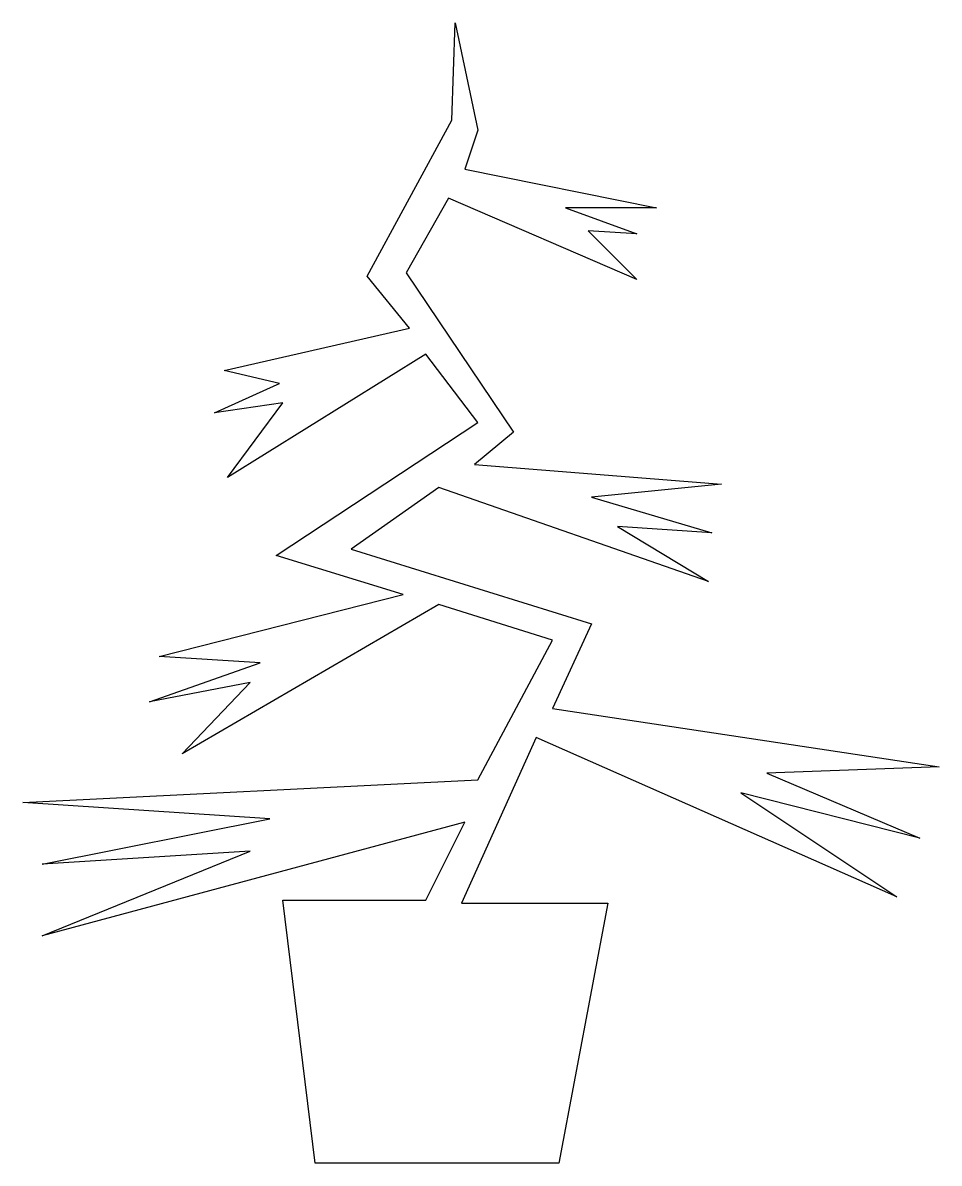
# Model space of a CAD drawing. Header units: centimetres. Extents: x -8.3 to 8.3, y -10.3 to 10.3.
import ezdxf

# ---------------------------------------------------------------- set-up
doc = ezdxf.new("R2010")
doc.units = ezdxf.units.CM
doc.header["$MEASUREMENT"] = 0
doc.layers.add('Camada 1', color=7, linetype='Continuous')

msp = doc.modelspace()

# ---------------------------------------------------------------- linework, layer by layer
at = {"layer": 'Camada 1'}
msp.add_open_spline([(-0.46975, 10.30508), (-0.46975, 10.30508), (-0.52857, 8.54351), (-0.52857, 8.54351), (-0.52857, 8.54351), (-0.52857, 8.54351), (-2.05519, 5.72501), (-2.05519, 5.72501), (-2.05519, 5.72501), (-2.05519, 5.72501), (-1.29181, 4.78556), (-1.29181, 4.78556), (-1.29181, 4.78556), (-1.29181, 4.78556), (-4.63882, 4.02216), (-4.63882, 4.02216), (-4.63882, 4.02216), (-4.63882, 4.02216), (-3.64049, 3.78731), (-3.64049, 3.78731), (-3.64049, 3.78731), (-3.64049, 3.78731), (-3.68087, 3.76911), (-3.68087, 3.76911), (-3.68087, 3.76911), (-3.68087, 3.76911), (-4.81493, 3.25883), (-4.81493, 3.25883), (-4.81493, 3.25883), (-4.81493, 3.25883), (-3.58184, 3.43502), (-3.58184, 3.43502), (-3.58184, 3.43502), (-3.58184, 3.43502), (-4.58003, 2.08448), (-4.58003, 2.08448), (-4.58003, 2.08448), (-4.58003, 2.08448), (-0.99823, 4.31579), (-0.99823, 4.31579), (-0.99823, 4.31579), (-0.99823, 4.31579), (-0.05872, 3.08273), (-0.05872, 3.08273), (-0.05872, 3.08273), (-0.05872, 3.08273), (-3.69931, 0.67515), (-3.69931, 0.67515), (-3.69931, 0.67515), (-3.69931, 0.67515), (-1.40926, -0.0293), (-1.40926, -0.0293), (-1.40926, -0.0293), (-1.40926, -0.0293), (-5.81309, -1.14492), (-5.81309, -1.14492), (-5.81309, -1.14492), (-5.81309, -1.14492), (-3.99287, -1.26253), (-3.99287, -1.26253), (-3.99287, -1.26253), (-3.99287, -1.26253), (-5.98936, -1.96698), (-5.98936, -1.96698), (-5.98936, -1.96698), (-5.98936, -1.96698), (-4.16897, -1.61477), (-4.16897, -1.61477), (-4.16897, -1.61477), (-4.16897, -1.61477), (-5.40206, -2.90662), (-5.40206, -2.90662), (-5.40206, -2.90662), (-5.40206, -2.90662), (-0.76334, -0.20554), (-0.76334, -0.20554), (-0.76334, -0.20554), (-0.76334, -0.20554), (1.29179, -0.85134), (1.29179, -0.85134), (1.29179, -0.85134), (1.29179, -0.85134), (-0.05872, -3.37631), (-0.05872, -3.37631), (-0.05872, -3.37631), (-0.05872, -3.37631), (-8.27925, -3.78734), (-8.27925, -3.78734), (-8.27925, -3.78734), (-8.27925, -3.78734), (-3.81676, -4.08092), (-3.81676, -4.08092), (-3.81676, -4.08092), (-3.81676, -4.08092), (-7.92701, -4.90295), (-7.92701, -4.90295), (-7.92701, -4.90295), (-7.92701, -4.90295), (-4.16897, -4.66803), (-4.16897, -4.66803), (-4.16897, -4.66803), (-4.16897, -4.66803), (-7.92701, -6.19484), (-7.92701, -6.19484), (-7.92701, -6.19484), (-7.92701, -6.19484), (-0.29365, -4.13955), (-0.29365, -4.13955), (-0.29365, -4.13955), (-0.29365, -4.13955), (-0.99823, -5.54888), (-0.99823, -5.54888), (-0.99823, -5.54888), (-0.99823, -5.54888), (-3.58184, -5.54888), (-3.58184, -5.54888), (-3.58184, -5.54888), (-3.58184, -5.54888), (-2.99473, -10.30508), (-2.99473, -10.30508), (-2.99473, -10.30508), (-2.99473, -10.30508), (1.40926, -10.30508), (1.40926, -10.30508), (1.40926, -10.30508), (1.40926, -10.30508), (2.28998, -5.6077), (2.28998, -5.6077), (2.28998, -5.6077), (2.28998, -5.6077), (-0.35228, -5.6077), (-0.35228, -5.6077), (-0.35228, -5.6077), (-0.35228, -5.6077), (0.99826, -2.61304), (0.99826, -2.61304), (0.99826, -2.61304), (0.99826, -2.61304), (7.51585, -5.49009), (7.51585, -5.49009), (7.51585, -5.49009), (7.51585, -5.49009), (4.69748, -3.61107), (4.69748, -3.61107), (4.69748, -3.61107), (4.69748, -3.61107), (7.9269, -4.43313), (7.9269, -4.43313), (7.9269, -4.43313), (7.9269, -4.43313), (5.16717, -3.25883), (5.16717, -3.25883), (5.16717, -3.25883), (5.16717, -3.25883), (8.27925, -3.14138), (8.27925, -3.14138), (8.27925, -3.14138), (8.27925, -3.14138), (1.29179, -2.08459), (1.29179, -2.08459), (1.29179, -2.08459), (1.29179, -2.08459), (1.9964, -0.55778), (1.9964, -0.55778), (1.9964, -0.55778), (1.9964, -0.55778), (-2.34877, 0.79276), (-2.34877, 0.79276), (-2.34877, 0.79276), (-2.34877, 0.79276), (-0.76334, 1.90837), (-0.76334, 1.90837), (-0.76334, 1.90837), (-0.76334, 1.90837), (4.11021, 0.20562), (4.11021, 0.20562), (4.11021, 0.20562), (4.11021, 0.20562), (2.46609, 1.20363), (2.46609, 1.20363), (2.46609, 1.20363), (2.46609, 1.20363), (4.16897, 1.08631), (4.16897, 1.08631), (4.16897, 1.08631), (4.16897, 1.08631), (1.9964, 1.73211), (1.9964, 1.73211), (1.9964, 1.73211), (1.9964, 1.73211), (4.34511, 1.96703), (4.34511, 1.96703), (4.34511, 1.96703), (4.34511, 1.96703), (-0.11751, 2.3194), (-0.11751, 2.3194), (-0.11751, 2.3194), (-0.11751, 2.3194), (0.5872, 2.90654), (0.5872, 2.90654), (0.5872, 2.90654), (0.5872, 2.90654), (-1.35061, 5.78373), (-1.35061, 5.78373), (-1.35061, 5.78373), (-1.35061, 5.78373), (-0.5872, 7.13426), (-0.5872, 7.13426), (-0.5872, 7.13426), (-0.5872, 7.13426), (2.81843, 5.66633), (2.81843, 5.66633), (2.81843, 5.66633), (2.81843, 5.66633), (1.93774, 6.54705), (1.93774, 6.54705), (1.93774, 6.54705), (1.93774, 6.54705), (2.81843, 6.48839), (2.81843, 6.48839), (2.81843, 6.48839), (2.81843, 6.48839), (1.52658, 6.95813), (1.52658, 6.95813), (1.52658, 6.95813), (1.52658, 6.95813), (3.17083, 6.95813), (3.17083, 6.95813), (3.17083, 6.95813), (3.17083, 6.95813), (-0.29365, 7.66274), (-0.29365, 7.66274), (-0.29365, 7.66274), (-0.29365, 7.66274), (-0.05872, 8.36733), (-0.05872, 8.36733), (-0.05872, 8.36733), (-0.05872, 8.36733), (-0.46975, 10.30508), (-0.46975, 10.30508)], degree=3, knots=[0, 0, 0, 0, 0.01639344, 0.01639344, 0.01639344, 0.01639344, 0.03278689, 0.03278689, 0.03278689, 0.03278689, 0.04918033, 0.04918033, 0.04918033, 0.04918033, 0.06557377, 0.06557377, 0.06557377, 0.06557377, 0.08196721, 0.08196721, 0.08196721, 0.08196721, 0.09836066, 0.09836066, 0.09836066, 0.09836066, 0.1147541, 0.1147541, 0.1147541, 0.1147541, 0.13114754, 0.13114754, 0.13114754, 0.13114754, 0.14754098, 0.14754098, 0.14754098, 0.14754098, 0.16393443, 0.16393443, 0.16393443, 0.16393443, 0.18032787, 0.18032787, 0.18032787, 0.18032787, 0.19672131, 0.19672131, 0.19672131, 0.19672131, 0.21311475, 0.21311475, 0.21311475, 0.21311475, 0.2295082, 0.2295082, 0.2295082, 0.2295082, 0.24590164, 0.24590164, 0.24590164, 0.24590164, 0.26229508, 0.26229508, 0.26229508, 0.26229508, 0.27868852, 0.27868852, 0.27868852, 0.27868852, 0.29508197, 0.29508197, 0.29508197, 0.29508197, 0.31147541, 0.31147541, 0.31147541, 0.31147541, 0.32786885, 0.32786885, 0.32786885, 0.32786885, 0.3442623, 0.3442623, 0.3442623, 0.3442623, 0.36065574, 0.36065574, 0.36065574, 0.36065574, 0.37704918, 0.37704918, 0.37704918, 0.37704918, 0.39344262, 0.39344262, 0.39344262, 0.39344262, 0.40983607, 0.40983607, 0.40983607, 0.40983607, 0.42622951, 0.42622951, 0.42622951, 0.42622951, 0.44262295, 0.44262295, 0.44262295, 0.44262295, 0.45901639, 0.45901639, 0.45901639, 0.45901639, 0.47540984, 0.47540984, 0.47540984, 0.47540984, 0.49180328, 0.49180328, 0.49180328, 0.49180328, 0.50819672, 0.50819672, 0.50819672, 0.50819672, 0.52459016, 0.52459016, 0.52459016, 0.52459016, 0.54098361, 0.54098361, 0.54098361, 0.54098361, 0.55737705, 0.55737705, 0.55737705, 0.55737705, 0.57377049, 0.57377049, 0.57377049, 0.57377049, 0.59016393, 0.59016393, 0.59016393, 0.59016393, 0.60655738, 0.60655738, 0.60655738, 0.60655738, 0.62295082, 0.62295082, 0.62295082, 0.62295082, 0.63934426, 0.63934426, 0.63934426, 0.63934426, 0.6557377, 0.6557377, 0.6557377, 0.6557377, 0.67213115, 0.67213115, 0.67213115, 0.67213115, 0.68852459, 0.68852459, 0.68852459, 0.68852459, 0.70491803, 0.70491803, 0.70491803, 0.70491803, 0.72131148, 0.72131148, 0.72131148, 0.72131148, 0.73770492, 0.73770492, 0.73770492, 0.73770492, 0.75409836, 0.75409836, 0.75409836, 0.75409836, 0.7704918, 0.7704918, 0.7704918, 0.7704918, 0.78688525, 0.78688525, 0.78688525, 0.78688525, 0.80327869, 0.80327869, 0.80327869, 0.80327869, 0.81967213, 0.81967213, 0.81967213, 0.81967213, 0.83606557, 0.83606557, 0.83606557, 0.83606557, 0.85245902, 0.85245902, 0.85245902, 0.85245902, 0.86885246, 0.86885246, 0.86885246, 0.86885246, 0.8852459, 0.8852459, 0.8852459, 0.8852459, 0.90163934, 0.90163934, 0.90163934, 0.90163934, 0.91803279, 0.91803279, 0.91803279, 0.91803279, 0.93442623, 0.93442623, 0.93442623, 0.93442623, 0.95081967, 0.95081967, 0.95081967, 0.95081967, 0.96721311, 0.96721311, 0.96721311, 0.96721311, 1, 1, 1, 1], dxfattribs=at)

doc.saveas('drawing.dxf')
